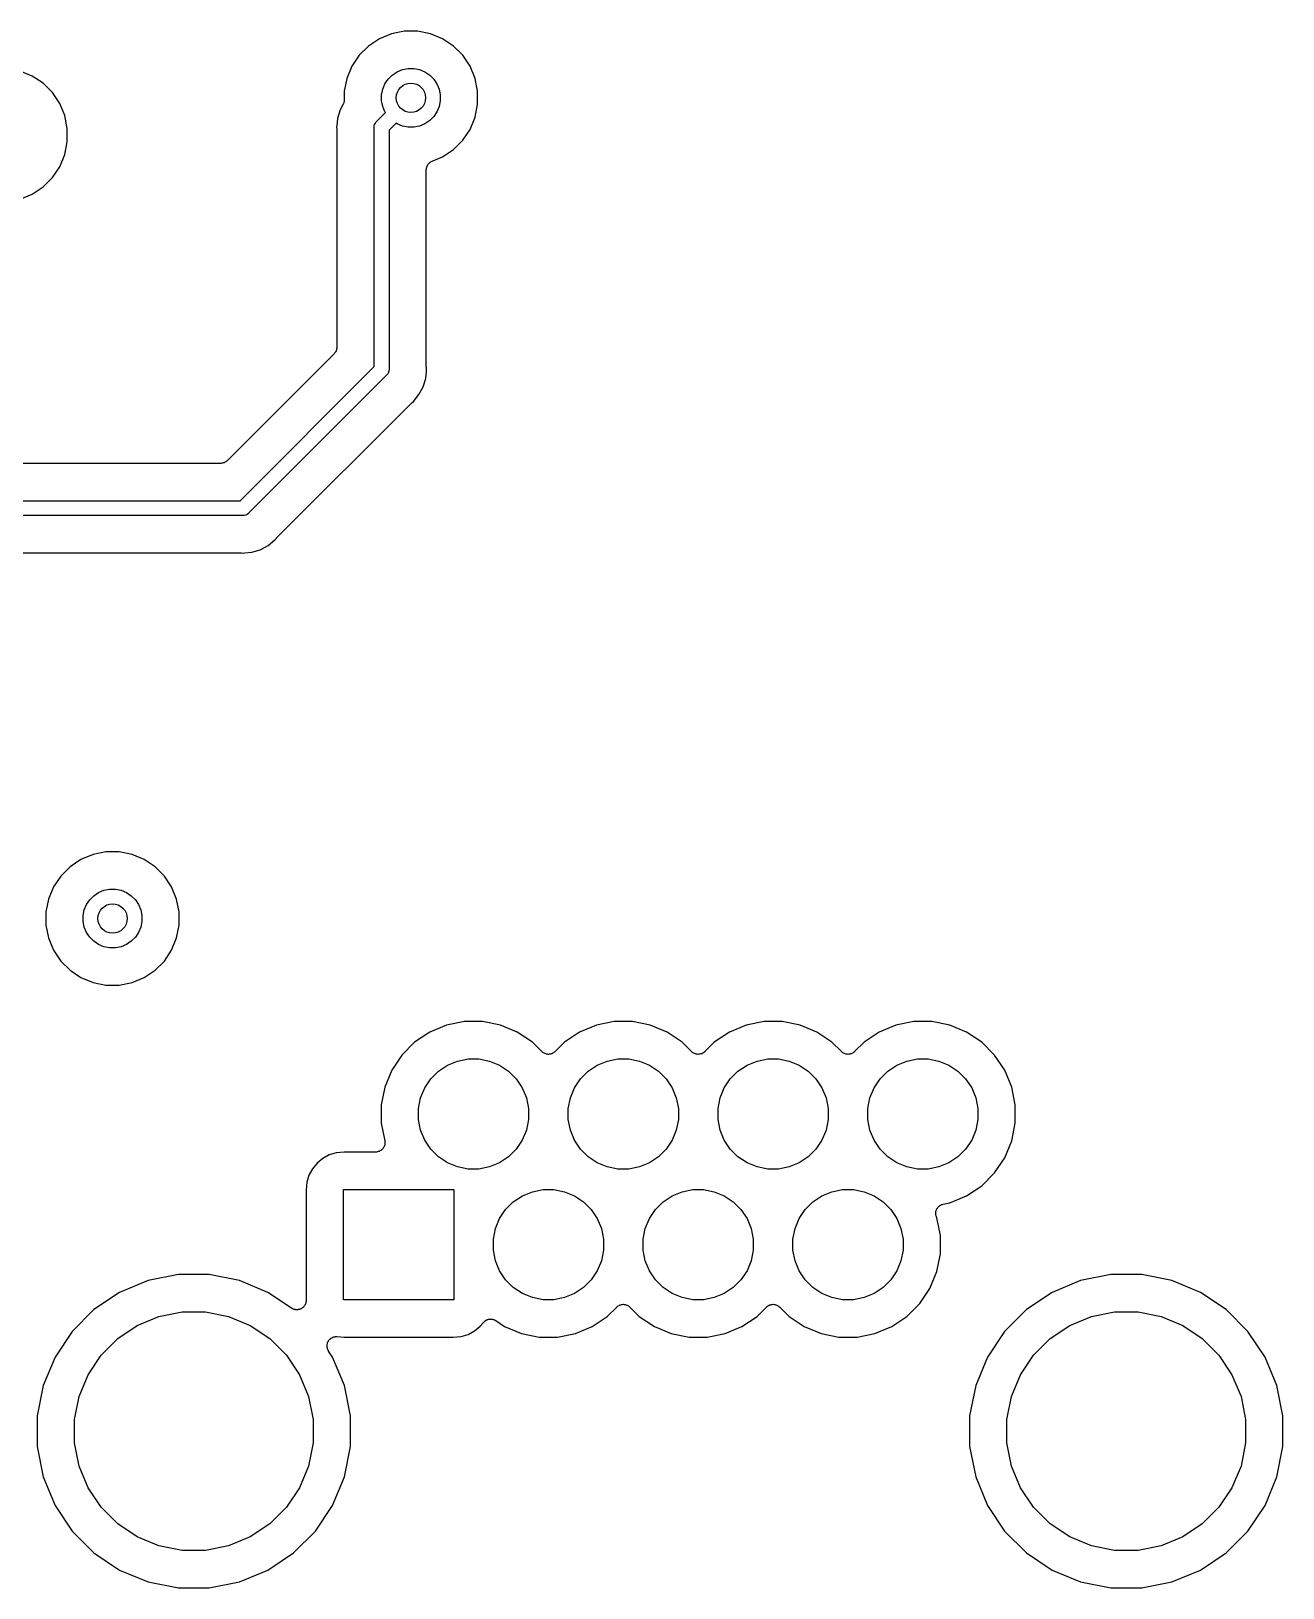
# Model space of a CAD drawing. Extents: x 1.71 to 9.75, y -6.32 to -1.22.
# Drawn here: x 7.536 to 8.208, y -5.519 to -4.684 of the extents above; entities that cross this region are included whole.
import ezdxf

# ---------------------------------------------------------------- set-up
doc = ezdxf.new("R2010")
doc.units = 0
doc.header["$MEASUREMENT"] = 0
doc.layers.add('BLACK', color=7, linetype='CONTINUOUS')

msp = doc.modelspace()

# ---------------------------------------------------------------- linework, layer by layer
at = {"layer": 'BLACK', "linetype": 'CONTINUOUS'}
for p, q in [((7.72307, -4.68832), (7.71721, -4.69223)), ((7.72957, -4.68563), (7.72307, -4.68832)), ((7.73648, -4.68425), (7.72957, -4.68563)), ((7.74352, -4.68425), (7.73648, -4.68425)), ((7.75043, -4.68563), (7.74352, -4.68425)), ((7.75693, -4.68832), (7.75043, -4.68563)), ((7.76279, -4.69223), (7.75693, -4.68832)), ((7.71223, -4.69721), (7.70832, -4.70307)), ((7.71721, -4.69223), (7.71223, -4.69721)), ((7.76777, -4.69721), (7.76279, -4.69223)), ((7.77168, -4.70307), (7.76777, -4.69721)), ((7.53693, -4.70832), (7.53043, -4.70563)), ((7.70832, -4.70307), (7.70563, -4.70957)), ((7.72996, -4.70777), (7.73254, -4.70604)), ((7.73254, -4.70604), (7.73541, -4.70486)), ((7.73541, -4.70486), (7.73845, -4.70425)), ((7.73845, -4.70425), (7.74155, -4.70425)), ((7.74155, -4.70425), (7.74459, -4.70486)), ((7.74459, -4.70486), (7.74746, -4.70604)), ((7.74746, -4.70604), (7.75004, -4.70777)), ((7.77437, -4.70957), (7.77168, -4.70307)), ((7.54279, -4.71223), (7.53693, -4.70832)), ((7.54777, -4.71721), (7.54279, -4.71223)), ((7.70563, -4.70957), (7.70425, -4.71648)), ((7.72425, -4.71845), (7.72486, -4.71541)), ((7.72486, -4.71541), (7.72604, -4.71254)), ((7.72604, -4.71254), (7.72777, -4.70996)), ((7.72777, -4.70996), (7.72996, -4.70777)), ((7.75004, -4.70777), (7.75223, -4.70996)), ((7.75223, -4.70996), (7.75396, -4.71254)), ((7.75396, -4.71254), (7.75514, -4.71541)), ((7.75514, -4.71541), (7.75575, -4.71845)), ((7.77575, -4.71648), (7.77437, -4.70957)), ((7.55168, -4.72307), (7.54777, -4.71721)), ((7.55437, -4.72957), (7.55168, -4.72307)), ((7.70366, -4.72336), (7.70197, -4.72652)), ((7.70374, -4.72316), (7.70366, -4.72336)), ((7.70385, -4.72297), (7.70374, -4.72316)), ((7.70393, -4.72271), (7.70385, -4.72297)), ((7.70404, -4.72246), (7.70393, -4.72271)), ((7.70408, -4.72225), (7.70404, -4.72246)), ((7.70414, -4.72204), (7.70408, -4.72225)), ((7.70417, -4.72177), (7.70414, -4.72204)), ((7.70423, -4.7215), (7.70417, -4.72177)), ((7.70425, -4.72107), (7.70423, -4.72128)), ((7.70423, -4.72128), (7.70423, -4.7215)), ((7.70425, -4.71648), (7.70425, -4.721)), ((7.70425, -4.721), (7.70425, -4.72107)), ((7.72425, -4.72155), (7.72425, -4.71845)), ((7.72486, -4.72459), (7.72425, -4.72155)), ((7.75575, -4.72155), (7.75514, -4.72459)), ((7.75575, -4.71845), (7.75575, -4.72155)), ((7.77437, -4.73043), (7.77575, -4.72352)), ((7.77575, -4.72352), (7.77575, -4.71648)), ((7.55575, -4.73648), (7.55437, -4.72957)), ((7.7006, -4.73104), (7.70023, -4.73481)), ((7.70197, -4.72652), (7.7006, -4.73104)), ((7.72156, -4.73278), (7.72638, -4.72796)), ((7.72604, -4.72746), (7.72486, -4.72459)), ((7.72638, -4.72796), (7.72604, -4.72746)), ((7.75004, -4.73223), (7.74746, -4.73396)), ((7.75223, -4.73004), (7.75004, -4.73223)), ((7.75396, -4.72746), (7.75223, -4.73004)), ((7.75514, -4.72459), (7.75396, -4.72746)), ((7.77168, -4.73693), (7.77437, -4.73043)), ((7.55575, -4.74352), (7.55575, -4.73648)), ((7.70023, -4.73481), (7.70014, -4.73575)), ((7.70014, -4.73575), (7.70023, -4.73668)), ((7.70023, -4.73481), (7.70023, -4.73481)), ((7.70023, -4.73668), (7.70023, -4.73675)), ((7.70023, -4.73675), (7.70023, -4.73696)), ((7.70023, -4.73696), (7.70025, -4.73717)), ((7.70025, -4.73717), (7.70025, -4.85374)), ((7.72023, -4.73575), (7.72025, -4.73555)), ((7.72025, -4.73594), (7.72023, -4.73575)), ((7.72025, -4.73555), (7.72031, -4.73496)), ((7.72025, -4.73555), (7.72025, -4.73555)), ((7.72025, -4.86409), (7.72025, -4.73594)), ((7.72031, -4.73495), (7.72054, -4.73421)), ((7.72031, -4.73496), (7.72031, -4.73495)), ((7.72054, -4.73421), (7.7206, -4.7341)), ((7.7206, -4.7341), (7.72091, -4.73351)), ((7.72091, -4.73351), (7.72141, -4.73291)), ((7.72141, -4.73291), (7.72156, -4.73278)), ((7.73204, -4.73362), (7.72825, -4.7374)), ((7.72825, -4.7374), (7.72825, -4.86555)), ((7.73254, -4.73396), (7.73204, -4.73362)), ((7.73541, -4.73514), (7.73254, -4.73396)), ((7.73845, -4.73575), (7.73541, -4.73514)), ((7.74155, -4.73575), (7.73845, -4.73575)), ((7.74459, -4.73514), (7.74155, -4.73575)), ((7.74746, -4.73396), (7.74459, -4.73514)), ((7.76777, -4.74279), (7.77168, -4.73693)), ((7.55437, -4.75043), (7.55575, -4.74352)), ((7.75693, -4.75168), (7.76279, -4.74777)), ((7.76279, -4.74777), (7.76777, -4.74279)), ((7.54777, -4.76279), (7.55168, -4.75693)), ((7.55168, -4.75693), (7.55437, -4.75043)), ((7.74836, -4.75758), (7.7485, -4.75713)), ((7.7485, -4.75713), (7.74864, -4.75669)), ((7.74864, -4.75669), (7.74865, -4.75667)), ((7.74865, -4.75667), (7.74866, -4.75665)), ((7.74866, -4.75665), (7.74888, -4.75624)), ((7.74888, -4.75624), (7.7491, -4.75583)), ((7.7491, -4.75583), (7.74912, -4.75581)), ((7.74912, -4.75581), (7.74913, -4.75579)), ((7.74913, -4.75579), (7.74942, -4.75544)), ((7.74942, -4.75544), (7.74972, -4.75507)), ((7.74972, -4.75507), (7.74974, -4.75506)), ((7.74974, -4.75506), (7.74975, -4.75504)), ((7.74975, -4.75504), (7.75012, -4.75475)), ((7.75012, -4.75475), (7.75048, -4.75446)), ((7.75048, -4.75446), (7.7505, -4.75445)), ((7.7505, -4.75445), (7.75051, -4.75443)), ((7.75051, -4.75443), (7.75093, -4.75422)), ((7.75093, -4.75422), (7.75134, -4.754)), ((7.75134, -4.754), (7.75693, -4.75168)), ((7.54279, -4.76777), (7.54777, -4.76279)), ((7.74825, -4.75855), (7.7483, -4.75808)), ((7.74825, -4.75859), (7.74825, -4.75855)), ((7.74825, -4.75862), (7.74825, -4.75859)), ((7.74825, -4.75859), (7.74825, -4.75859)), ((7.74825, -4.75859), (7.74825, -4.75859)), ((7.74825, -4.86432), (7.74825, -4.75862)), ((7.7483, -4.75808), (7.74835, -4.75762)), ((7.74835, -4.75762), (7.74836, -4.7576)), ((7.74836, -4.7576), (7.74836, -4.75758)), ((7.53043, -4.77437), (7.53693, -4.77168)), ((7.53693, -4.77168), (7.54279, -4.76777)), ((7.69879, -4.85727), (7.64152, -4.91454)), ((7.69908, -4.85691), (7.69879, -4.85727)), ((7.69938, -4.85656), (7.69908, -4.85691)), ((7.69939, -4.85654), (7.69938, -4.85656)), ((7.69941, -4.85652), (7.69939, -4.85654)), ((7.69963, -4.85611), (7.69941, -4.85652)), ((7.69985, -4.85571), (7.69963, -4.85611)), ((7.69986, -4.85568), (7.69985, -4.85571)), ((7.69987, -4.85566), (7.69986, -4.85568)), ((7.7, -4.85521), (7.69987, -4.85566)), ((7.70014, -4.85478), (7.7, -4.85521)), ((7.70015, -4.85475), (7.70014, -4.85478)), ((7.7002, -4.85427), (7.70015, -4.85472)), ((7.70015, -4.85472), (7.70015, -4.85475)), ((7.70025, -4.85381), (7.7002, -4.85427)), ((7.70025, -4.85374), (7.70025, -4.85375)), ((7.70025, -4.85375), (7.70025, -4.85375)), ((7.70025, -4.85375), (7.70025, -4.85375)), ((7.70025, -4.85375), (7.70025, -4.85381)), ((7.64834, -4.936), (7.72025, -4.86409)), ((7.72825, -4.86555), (7.72827, -4.86575)), ((7.72827, -4.86575), (7.72825, -4.86594)), ((7.74827, -4.86453), (7.74825, -4.86432)), ((7.74827, -4.86474), (7.74827, -4.86453)), ((7.74828, -4.86481), (7.74827, -4.86474)), ((7.74837, -4.86575), (7.74828, -4.86481)), ((7.74828, -4.86668), (7.74837, -4.86575)), ((7.72694, -4.86872), (7.65297, -4.94269)), ((7.72709, -4.86859), (7.72694, -4.86872)), ((7.72759, -4.86798), (7.72709, -4.86859)), ((7.72797, -4.86729), (7.72759, -4.86798)), ((7.728, -4.86716), (7.72797, -4.86729)), ((7.72819, -4.86653), (7.728, -4.86716)), ((7.72821, -4.86637), (7.72819, -4.86653)), ((7.72825, -4.86594), (7.72821, -4.86637)), ((7.72825, -4.86594), (7.72825, -4.86594)), ((7.74653, -4.87498), (7.7479, -4.87045)), ((7.7479, -4.87045), (7.74828, -4.86668)), ((7.74828, -4.86668), (7.74828, -4.86668)), ((7.7413, -4.8828), (7.7443, -4.87915)), ((7.7443, -4.87915), (7.74653, -4.87498)), ((7.66798, -4.95596), (7.74022, -4.88373)), ((7.74022, -4.88373), (7.74026, -4.88368)), ((7.74026, -4.88368), (7.74043, -4.88355)), ((7.74043, -4.88355), (7.74058, -4.8834)), ((7.74058, -4.8834), (7.7413, -4.8828)), ((7.6394, -4.91577), (7.63896, -4.9159)), ((7.63984, -4.91564), (7.6394, -4.91577)), ((7.63987, -4.91563), (7.63984, -4.91564)), ((7.63989, -4.91562), (7.63987, -4.91563)), ((7.6403, -4.91541), (7.63989, -4.91562)), ((7.64071, -4.91519), (7.6403, -4.91541)), ((7.64073, -4.91518), (7.64071, -4.91519)), ((7.64075, -4.91516), (7.64073, -4.91518)), ((7.64111, -4.91487), (7.64075, -4.91516)), ((7.64147, -4.91458), (7.64111, -4.91487)), ((7.64151, -4.91455), (7.64147, -4.91458)), ((7.64152, -4.91454), (7.64151, -4.91455)), ((7.64151, -4.91455), (7.64151, -4.91455)), ((7.64151, -4.91455), (7.64151, -4.91455)), ((7.63799, -4.916), (7.44663, -4.916)), ((7.63845, -4.91596), (7.63799, -4.916)), ((7.63891, -4.91591), (7.63845, -4.91596)), ((7.63893, -4.91591), (7.63891, -4.91591)), ((7.63896, -4.9159), (7.63893, -4.91591)), ((7.36323, -4.936), (7.64834, -4.936)), ((7.6498, -4.944), (7.36323, -4.944)), ((7.65, -4.94402), (7.6498, -4.944)), ((7.6502, -4.944), (7.65, -4.94402)), ((7.65078, -4.94394), (7.6502, -4.944)), ((7.6502, -4.944), (7.6502, -4.944)), ((7.65154, -4.94371), (7.65078, -4.94394)), ((7.65223, -4.94334), (7.65154, -4.94371)), ((7.65284, -4.94284), (7.65223, -4.94334)), ((7.65297, -4.94269), (7.65284, -4.94284)), ((7.6634, -4.96005), (7.66705, -4.95705)), ((7.66705, -4.95705), (7.66765, -4.95633)), ((7.66765, -4.95633), (7.66769, -4.95627)), ((7.66769, -4.95627), (7.66784, -4.95613)), ((7.66784, -4.95613), (7.66798, -4.95596)), ((7.38079, -4.964), (7.64858, -4.964)), ((7.64858, -4.964), (7.64865, -4.964)), ((7.64865, -4.964), (7.64886, -4.96402)), ((7.64886, -4.96402), (7.64907, -4.96402)), ((7.64907, -4.96402), (7.65, -4.96412)), ((7.65, -4.96412), (7.65093, -4.96402)), ((7.65093, -4.96402), (7.65094, -4.96402)), ((7.65094, -4.96402), (7.6547, -4.96365)), ((7.6547, -4.96365), (7.65923, -4.96228)), ((7.65923, -4.96228), (7.6634, -4.96005)), ((7.57648, -5.12425), (7.56957, -5.12563)), ((7.58352, -5.12425), (7.57648, -5.12425)), ((7.59043, -5.12563), (7.58352, -5.12425)), ((7.55721, -5.13223), (7.55223, -5.13721)), ((7.56307, -5.12832), (7.55721, -5.13223)), ((7.56957, -5.12563), (7.56307, -5.12832)), ((7.59693, -5.12832), (7.59043, -5.12563)), ((7.60279, -5.13223), (7.59693, -5.12832)), ((7.60777, -5.13721), (7.60279, -5.13223)), ((7.55223, -5.13721), (7.54832, -5.14307)), ((7.61168, -5.14307), (7.60777, -5.13721)), ((7.54832, -5.14307), (7.54563, -5.14957)), ((7.56777, -5.14996), (7.56996, -5.14777)), ((7.56996, -5.14777), (7.57254, -5.14604)), ((7.57254, -5.14604), (7.57541, -5.14486)), ((7.57541, -5.14486), (7.57845, -5.14425)), ((7.57845, -5.14425), (7.58155, -5.14425)), ((7.58155, -5.14425), (7.58459, -5.14486)), ((7.58459, -5.14486), (7.58746, -5.14604)), ((7.58746, -5.14604), (7.59004, -5.14777)), ((7.59004, -5.14777), (7.59223, -5.14996)), ((7.61437, -5.14957), (7.61168, -5.14307)), ((7.54563, -5.14957), (7.54425, -5.15648)), ((7.54425, -5.15648), (7.54425, -5.16352)), ((7.56425, -5.15845), (7.56486, -5.15541)), ((7.56486, -5.15541), (7.56604, -5.15254)), ((7.56604, -5.15254), (7.56777, -5.14996)), ((7.59223, -5.14996), (7.59396, -5.15254)), ((7.59396, -5.15254), (7.59514, -5.15541)), ((7.59514, -5.15541), (7.59575, -5.15845)), ((7.61575, -5.15648), (7.61437, -5.14957)), ((7.61575, -5.16352), (7.61575, -5.15648)), ((7.54425, -5.16352), (7.54563, -5.17043)), ((7.56425, -5.16155), (7.56425, -5.15845)), ((7.56486, -5.16459), (7.56425, -5.16155)), ((7.56604, -5.16746), (7.56486, -5.16459)), ((7.59514, -5.16459), (7.59396, -5.16746)), ((7.59575, -5.16155), (7.59514, -5.16459)), ((7.59575, -5.15845), (7.59575, -5.16155)), ((7.61437, -5.17043), (7.61575, -5.16352)), ((7.54563, -5.17043), (7.54832, -5.17693)), ((7.56777, -5.17004), (7.56604, -5.16746)), ((7.56996, -5.17223), (7.56777, -5.17004)), ((7.57254, -5.17396), (7.56996, -5.17223)), ((7.57541, -5.17514), (7.57254, -5.17396)), ((7.58746, -5.17396), (7.58459, -5.17514)), ((7.59004, -5.17223), (7.58746, -5.17396)), ((7.59223, -5.17004), (7.59004, -5.17223)), ((7.59396, -5.16746), (7.59223, -5.17004)), ((7.61168, -5.17693), (7.61437, -5.17043)), ((7.54832, -5.17693), (7.55223, -5.18279)), ((7.55223, -5.18279), (7.55721, -5.18777)), ((7.57845, -5.17575), (7.57541, -5.17514)), ((7.58155, -5.17575), (7.57845, -5.17575)), ((7.58459, -5.17514), (7.58155, -5.17575)), ((7.60279, -5.18777), (7.60777, -5.18279)), ((7.60777, -5.18279), (7.61168, -5.17693)), ((7.55721, -5.18777), (7.56307, -5.19168)), ((7.59693, -5.19168), (7.60279, -5.18777)), ((7.56307, -5.19168), (7.56957, -5.19437)), ((7.56957, -5.19437), (7.57648, -5.19575)), ((7.57648, -5.19575), (7.58352, -5.19575)), ((7.58352, -5.19575), (7.59043, -5.19437)), ((7.59043, -5.19437), (7.59693, -5.19168)), ((7.76868, -5.21527), (7.75911, -5.21718)), ((7.77844, -5.21527), (7.76868, -5.21527)), ((7.788, -5.21718), (7.77844, -5.21527)), ((7.84899, -5.21527), (7.83943, -5.21718)), ((7.85875, -5.21527), (7.84899, -5.21527)), ((7.86832, -5.21718), (7.85875, -5.21527)), ((7.92931, -5.21527), (7.91974, -5.21718)), ((7.93907, -5.21527), (7.92931, -5.21527)), ((7.94863, -5.21718), (7.93907, -5.21527)), ((8.00962, -5.21527), (8.00006, -5.21718)), ((8.01938, -5.21527), (8.00962, -5.21527)), ((8.02895, -5.21718), (8.01938, -5.21527)), ((7.7501, -5.22091), (7.74199, -5.22633)), ((7.75911, -5.21718), (7.7501, -5.22091)), ((7.79702, -5.22091), (7.788, -5.21718)), ((7.80513, -5.22633), (7.79702, -5.22091)), ((7.83041, -5.22091), (7.8223, -5.22633)), ((7.83943, -5.21718), (7.83041, -5.22091)), ((7.87733, -5.22091), (7.86832, -5.21718)), ((7.88544, -5.22633), (7.87733, -5.22091)), ((7.91073, -5.22091), (7.90262, -5.22633)), ((7.91974, -5.21718), (7.91073, -5.22091)), ((7.95765, -5.22091), (7.94863, -5.21718)), ((7.96576, -5.22633), (7.95765, -5.22091)), ((7.99104, -5.22091), (7.98293, -5.22633)), ((8.00006, -5.21718), (7.99104, -5.22091)), ((8.03796, -5.22091), (8.02895, -5.21718)), ((8.04607, -5.22633), (8.03796, -5.22091)), ((7.74199, -5.22633), (7.73509, -5.23323)), ((7.81018, -5.23138), (7.80513, -5.22633)), ((7.81054, -5.23168), (7.81018, -5.23138)), ((7.8109, -5.23198), (7.81054, -5.23168)), ((7.81092, -5.23199), (7.8109, -5.23198)), ((7.81093, -5.232), (7.81092, -5.23199)), ((7.81135, -5.23222), (7.81093, -5.232)), ((7.81176, -5.23245), (7.81135, -5.23222)), ((7.81178, -5.23245), (7.81176, -5.23245)), ((7.81179, -5.23246), (7.81178, -5.23245)), ((7.81224, -5.2326), (7.81179, -5.23246)), ((7.81269, -5.23274), (7.81224, -5.2326)), ((7.81271, -5.23274), (7.81269, -5.23274)), ((7.81273, -5.23275), (7.81271, -5.23274)), ((7.81319, -5.23279), (7.81273, -5.23275)), ((7.81366, -5.23284), (7.81319, -5.23279)), ((7.81368, -5.23284), (7.81366, -5.23284)), ((7.8137, -5.23284), (7.81368, -5.23284)), ((7.81416, -5.2328), (7.8137, -5.23284)), ((7.81463, -5.23276), (7.81416, -5.2328)), ((7.81465, -5.23275), (7.81463, -5.23276)), ((7.81467, -5.23275), (7.81465, -5.23275)), ((7.81512, -5.23262), (7.81467, -5.23275)), ((7.81557, -5.23249), (7.81512, -5.23262)), ((7.81559, -5.23248), (7.81557, -5.23249)), ((7.8156, -5.23247), (7.81559, -5.23248)), ((7.81602, -5.23225), (7.8156, -5.23247)), ((7.81644, -5.23204), (7.81602, -5.23225)), ((7.81645, -5.23203), (7.81644, -5.23204)), ((7.81647, -5.23202), (7.81645, -5.23203)), ((7.81683, -5.23172), (7.81647, -5.23202)), ((7.8172, -5.23143), (7.81683, -5.23172)), ((7.81723, -5.2314), (7.8172, -5.23143)), ((7.81725, -5.23138), (7.81723, -5.2314)), ((7.81723, -5.2314), (7.81723, -5.2314)), ((7.81723, -5.2314), (7.81723, -5.2314)), ((7.8223, -5.22633), (7.81725, -5.23138)), ((7.89049, -5.23138), (7.88544, -5.22633)), ((7.89086, -5.23168), (7.89049, -5.23138)), ((7.89122, -5.23198), (7.89086, -5.23168)), ((7.89123, -5.23199), (7.89122, -5.23198)), ((7.89125, -5.232), (7.89123, -5.23199)), ((7.89166, -5.23222), (7.89125, -5.232)), ((7.89208, -5.23245), (7.89166, -5.23222)), ((7.89209, -5.23245), (7.89208, -5.23245)), ((7.89211, -5.23246), (7.89209, -5.23245)), ((7.89256, -5.2326), (7.89211, -5.23246)), ((7.89301, -5.23274), (7.89256, -5.2326)), ((7.89302, -5.23274), (7.89301, -5.23274)), ((7.89304, -5.23275), (7.89302, -5.23274)), ((7.89351, -5.23279), (7.89304, -5.23275)), ((7.89398, -5.23284), (7.89351, -5.23279)), ((7.894, -5.23284), (7.89398, -5.23284)), ((7.89401, -5.23284), (7.894, -5.23284)), ((7.89448, -5.2328), (7.89401, -5.23284)), ((7.89495, -5.23276), (7.89448, -5.2328)), ((7.89497, -5.23275), (7.89495, -5.23276)), ((7.89498, -5.23275), (7.89497, -5.23275)), ((7.89543, -5.23262), (7.89498, -5.23275)), ((7.89589, -5.23249), (7.89543, -5.23262)), ((7.8959, -5.23248), (7.89589, -5.23249)), ((7.89592, -5.23247), (7.8959, -5.23248)), ((7.89633, -5.23225), (7.89592, -5.23247)), ((7.89675, -5.23204), (7.89633, -5.23225)), ((7.89677, -5.23203), (7.89675, -5.23204)), ((7.89678, -5.23202), (7.89677, -5.23203)), ((7.89715, -5.23172), (7.89678, -5.23202)), ((7.89752, -5.23143), (7.89715, -5.23172)), ((7.89754, -5.2314), (7.89752, -5.23143)), ((7.89757, -5.23138), (7.89754, -5.2314)), ((7.89754, -5.2314), (7.89754, -5.2314)), ((7.89754, -5.2314), (7.89754, -5.2314)), ((7.90262, -5.22633), (7.89757, -5.23138)), ((7.97081, -5.23138), (7.96576, -5.22633)), ((7.97117, -5.23168), (7.97081, -5.23138)), ((7.97153, -5.23198), (7.97117, -5.23168)), ((7.97155, -5.23199), (7.97153, -5.23198)), ((7.97156, -5.232), (7.97155, -5.23199)), ((7.97198, -5.23222), (7.97156, -5.232)), ((7.97239, -5.23245), (7.97198, -5.23222)), ((7.97241, -5.23245), (7.97239, -5.23245)), ((7.97242, -5.23246), (7.97241, -5.23245)), ((7.97287, -5.2326), (7.97242, -5.23246)), ((7.97332, -5.23274), (7.97287, -5.2326)), ((7.97334, -5.23274), (7.97332, -5.23274)), ((7.97336, -5.23275), (7.97334, -5.23274)), ((7.97382, -5.23279), (7.97336, -5.23275)), ((7.97429, -5.23284), (7.97382, -5.23279)), ((7.97431, -5.23284), (7.97429, -5.23284)), ((7.97433, -5.23284), (7.97431, -5.23284)), ((7.97479, -5.2328), (7.97433, -5.23284)), ((7.97526, -5.23276), (7.97479, -5.2328)), ((7.97528, -5.23275), (7.97526, -5.23276)), ((7.9753, -5.23275), (7.97528, -5.23275)), ((7.97575, -5.23262), (7.9753, -5.23275)), ((7.9762, -5.23249), (7.97575, -5.23262)), ((7.97622, -5.23248), (7.9762, -5.23249)), ((7.97623, -5.23247), (7.97622, -5.23248)), ((7.97665, -5.23225), (7.97623, -5.23247)), ((7.97707, -5.23204), (7.97665, -5.23225)), ((7.97708, -5.23203), (7.97707, -5.23204)), ((7.9771, -5.23202), (7.97708, -5.23203)), ((7.97746, -5.23172), (7.9771, -5.23202)), ((7.97783, -5.23143), (7.97746, -5.23172)), ((7.97785, -5.2314), (7.97783, -5.23143)), ((7.97786, -5.2314), (7.97785, -5.2314)), ((7.97788, -5.23138), (7.97786, -5.2314)), ((7.97786, -5.2314), (7.97786, -5.2314)), ((7.98293, -5.22633), (7.97788, -5.23138)), ((8.05297, -5.23323), (8.04607, -5.22633)), ((7.72967, -5.24134), (7.72593, -5.25035)), ((7.73509, -5.23323), (7.72967, -5.24134)), ((7.75473, -5.24186), (7.75957, -5.23863)), ((7.75957, -5.23863), (7.76494, -5.23641)), ((7.76494, -5.23641), (7.77065, -5.23527)), ((7.77065, -5.23527), (7.77647, -5.23527)), ((7.77647, -5.23527), (7.78217, -5.23641)), ((7.78217, -5.23641), (7.78754, -5.23863)), ((7.78754, -5.23863), (7.79238, -5.24186)), ((7.83505, -5.24186), (7.83989, -5.23863)), ((7.83989, -5.23863), (7.84526, -5.23641)), ((7.84526, -5.23641), (7.85096, -5.23527)), ((7.85096, -5.23527), (7.85678, -5.23527)), ((7.85678, -5.23527), (7.86249, -5.23641)), ((7.86249, -5.23641), (7.86786, -5.23863)), ((7.86786, -5.23863), (7.8727, -5.24186)), ((7.91536, -5.24186), (7.9202, -5.23863)), ((7.9202, -5.23863), (7.92557, -5.23641)), ((7.92557, -5.23641), (7.93128, -5.23527)), ((7.93128, -5.23527), (7.9371, -5.23527)), ((7.9371, -5.23527), (7.9428, -5.23641)), ((7.9428, -5.23641), (7.94817, -5.23863)), ((7.94817, -5.23863), (7.95301, -5.24186)), ((7.99568, -5.24186), (8.00052, -5.23863)), ((8.00052, -5.23863), (8.00589, -5.23641)), ((8.00589, -5.23641), (8.01159, -5.23527)), ((8.01159, -5.23527), (8.01741, -5.23527)), ((8.01741, -5.23527), (8.02312, -5.23641)), ((8.02312, -5.23641), (8.02849, -5.23863)), ((8.02849, -5.23863), (8.03333, -5.24186)), ((8.05839, -5.24134), (8.05297, -5.23323)), ((8.06213, -5.25035), (8.05839, -5.24134)), ((7.74739, -5.25081), (7.75062, -5.24598)), ((7.75062, -5.24598), (7.75473, -5.24186)), ((7.79238, -5.24186), (7.79649, -5.24598)), ((7.79649, -5.24598), (7.79972, -5.25081)), ((7.82771, -5.25081), (7.83094, -5.24598)), ((7.83094, -5.24598), (7.83505, -5.24186)), ((7.8727, -5.24186), (7.87681, -5.24598)), ((7.87681, -5.24598), (7.88004, -5.25081)), ((7.90802, -5.25081), (7.91125, -5.24598)), ((7.91125, -5.24598), (7.91536, -5.24186)), ((7.95301, -5.24186), (7.95712, -5.24598)), ((7.95712, -5.24598), (7.96035, -5.25081)), ((7.98834, -5.25081), (7.99157, -5.24598)), ((7.99157, -5.24598), (7.99568, -5.24186)), ((8.03333, -5.24186), (8.03744, -5.24598)), ((8.03744, -5.24598), (8.04067, -5.25081)), ((7.72593, -5.25035), (7.72403, -5.25992)), ((7.74403, -5.26189), (7.74516, -5.25619)), ((7.74516, -5.25619), (7.74739, -5.25081)), ((7.79972, -5.25081), (7.80195, -5.25619)), ((7.80195, -5.25619), (7.80309, -5.26189)), ((7.82434, -5.26189), (7.82548, -5.25619)), ((7.82548, -5.25619), (7.82771, -5.25081)), ((7.88004, -5.25081), (7.88227, -5.25619)), ((7.88227, -5.25619), (7.8834, -5.26189)), ((7.90466, -5.26189), (7.90579, -5.25619)), ((7.90579, -5.25619), (7.90802, -5.25081)), ((7.96035, -5.25081), (7.96258, -5.25619)), ((7.96258, -5.25619), (7.96371, -5.26189)), ((7.98497, -5.26189), (7.98611, -5.25619)), ((7.98611, -5.25619), (7.98834, -5.25081)), ((8.04067, -5.25081), (8.0429, -5.25619)), ((8.0429, -5.25619), (8.04403, -5.26189)), ((8.06403, -5.25992), (8.06213, -5.25035)), ((7.72403, -5.25992), (7.72403, -5.26968)), ((7.74403, -5.26771), (7.74403, -5.26189)), ((7.80309, -5.26189), (7.80309, -5.26771)), ((7.82434, -5.26771), (7.82434, -5.26189)), ((7.8834, -5.26189), (7.8834, -5.26771)), ((7.90466, -5.26771), (7.90466, -5.26189)), ((7.96371, -5.26189), (7.96371, -5.26771)), ((7.98497, -5.26771), (7.98497, -5.26189)), ((8.04403, -5.26189), (8.04403, -5.26771)), ((8.06403, -5.26968), (8.06403, -5.25992)), ((7.72403, -5.26968), (7.72593, -5.27925)), ((7.74516, -5.27341), (7.74403, -5.26771)), ((7.74739, -5.27879), (7.74516, -5.27341)), ((7.80195, -5.27341), (7.79972, -5.27879)), ((7.80309, -5.26771), (7.80195, -5.27341)), ((7.82548, -5.27341), (7.82434, -5.26771)), ((7.82771, -5.27879), (7.82548, -5.27341)), ((7.88227, -5.27341), (7.88004, -5.27879)), ((7.8834, -5.26771), (7.88227, -5.27341)), ((7.90579, -5.27341), (7.90466, -5.26771)), ((7.90802, -5.27879), (7.90579, -5.27341)), ((7.96258, -5.27341), (7.96035, -5.27879)), ((7.96371, -5.26771), (7.96258, -5.27341)), ((7.98611, -5.27341), (7.98497, -5.26771)), ((7.98834, -5.27879), (7.98611, -5.27341)), ((8.0429, -5.27341), (8.04067, -5.27879)), ((8.04403, -5.26771), (8.0429, -5.27341)), ((8.06213, -5.27925), (8.06403, -5.26968)), ((7.72516, -5.28305), (7.72486, -5.28341)), ((7.72517, -5.28304), (7.72516, -5.28305)), ((7.72518, -5.28303), (7.72517, -5.28304)), ((7.7254, -5.28261), (7.72518, -5.28303)), ((7.72563, -5.2822), (7.7254, -5.28261)), ((7.72564, -5.28217), (7.72563, -5.28218)), ((7.72563, -5.28218), (7.72563, -5.2822)), ((7.72578, -5.28172), (7.72564, -5.28217)), ((7.72592, -5.28127), (7.72578, -5.28172)), ((7.72593, -5.28124), (7.72592, -5.28125)), ((7.72592, -5.28125), (7.72592, -5.28127)), ((7.72593, -5.27925), (7.72594, -5.27929)), ((7.72598, -5.28077), (7.72593, -5.28124)), ((7.72594, -5.27929), (7.72594, -5.27929)), ((7.72594, -5.27929), (7.72594, -5.27929)), ((7.72594, -5.27929), (7.72595, -5.27932)), ((7.72595, -5.27932), (7.72599, -5.2798)), ((7.72603, -5.2803), (7.72598, -5.28077)), ((7.72599, -5.2798), (7.72603, -5.28027)), ((7.72603, -5.28027), (7.72603, -5.28028)), ((7.72603, -5.28028), (7.72603, -5.2803)), ((7.75062, -5.28362), (7.74739, -5.27879)), ((7.79972, -5.27879), (7.79649, -5.28362)), ((7.83094, -5.28362), (7.82771, -5.27879)), ((7.88004, -5.27879), (7.87681, -5.28362)), ((7.91125, -5.28362), (7.90802, -5.27879)), ((7.96035, -5.27879), (7.95712, -5.28362)), ((7.99157, -5.28362), (7.98834, -5.27879)), ((8.04067, -5.27879), (8.03744, -5.28362)), ((8.05839, -5.28826), (8.06213, -5.27925)), ((7.68966, -5.29114), (7.68716, -5.29419)), ((7.69271, -5.28864), (7.68966, -5.29114)), ((7.69618, -5.28678), (7.69271, -5.28864)), ((7.69995, -5.28564), (7.69618, -5.28678)), ((7.70412, -5.28523), (7.69995, -5.28564)), ((7.72103, -5.28523), (7.70412, -5.28523)), ((7.7215, -5.28518), (7.72103, -5.28523)), ((7.72197, -5.28514), (7.7215, -5.28518)), ((7.72199, -5.28514), (7.72197, -5.28514)), ((7.722, -5.28513), (7.72199, -5.28514)), ((7.72246, -5.285), (7.722, -5.28513)), ((7.72291, -5.28486), (7.72246, -5.285)), ((7.72292, -5.28486), (7.72291, -5.28486)), ((7.72294, -5.28485), (7.72292, -5.28486)), ((7.72336, -5.28463), (7.72294, -5.28485)), ((7.72377, -5.28441), (7.72336, -5.28463)), ((7.72378, -5.2844), (7.72377, -5.28441)), ((7.7238, -5.28439), (7.72378, -5.2844)), ((7.72417, -5.2841), (7.7238, -5.28439)), ((7.72453, -5.2838), (7.72417, -5.2841)), ((7.72454, -5.28379), (7.72453, -5.2838)), ((7.72455, -5.28378), (7.72454, -5.28379)), ((7.72486, -5.28341), (7.72455, -5.28378)), ((7.75473, -5.28774), (7.75062, -5.28362)), ((7.75957, -5.29097), (7.75473, -5.28774)), ((7.76494, -5.29319), (7.75957, -5.29097)), ((7.78754, -5.29097), (7.78217, -5.29319)), ((7.79238, -5.28774), (7.78754, -5.29097)), ((7.79649, -5.28362), (7.79238, -5.28774)), ((7.83505, -5.28774), (7.83094, -5.28362)), ((7.83989, -5.29097), (7.83505, -5.28774)), ((7.84526, -5.29319), (7.83989, -5.29097)), ((7.86786, -5.29097), (7.86249, -5.29319)), ((7.8727, -5.28774), (7.86786, -5.29097)), ((7.87681, -5.28362), (7.8727, -5.28774)), ((7.91536, -5.28774), (7.91125, -5.28362)), ((7.9202, -5.29097), (7.91536, -5.28774)), ((7.92557, -5.29319), (7.9202, -5.29097)), ((7.94817, -5.29097), (7.9428, -5.29319)), ((7.95301, -5.28774), (7.94817, -5.29097)), ((7.95712, -5.28362), (7.95301, -5.28774)), ((7.99568, -5.28774), (7.99157, -5.28362)), ((8.00052, -5.29097), (7.99568, -5.28774)), ((8.00589, -5.29319), (8.00052, -5.29097)), ((8.02849, -5.29097), (8.02312, -5.29319)), ((8.03333, -5.28774), (8.02849, -5.29097)), ((8.03744, -5.28362), (8.03333, -5.28774)), ((8.05297, -5.29637), (8.05839, -5.28826)), ((7.68531, -5.29766), (7.68416, -5.30143)), ((7.68716, -5.29419), (7.68531, -5.29766)), ((7.77065, -5.29433), (7.76494, -5.29319)), ((7.77647, -5.29433), (7.77065, -5.29433)), ((7.78217, -5.29319), (7.77647, -5.29433)), ((7.85096, -5.29433), (7.84526, -5.29319)), ((7.85678, -5.29433), (7.85096, -5.29433)), ((7.86249, -5.29319), (7.85678, -5.29433)), ((7.93128, -5.29433), (7.92557, -5.29319)), ((7.9371, -5.29433), (7.93128, -5.29433)), ((7.9428, -5.29319), (7.9371, -5.29433)), ((8.01159, -5.29433), (8.00589, -5.29319)), ((8.01741, -5.29433), (8.01159, -5.29433)), ((8.02312, -5.29319), (8.01741, -5.29433)), ((8.04607, -5.30327), (8.05297, -5.29637)), ((7.68416, -5.30143), (7.68375, -5.3056)), ((7.68375, -5.3056), (7.68375, -5.36416)), ((7.70387, -5.36441), (7.70387, -5.30535)), ((7.70387, -5.30535), (7.76293, -5.30535)), ((7.76293, -5.30535), (7.76293, -5.36441)), ((7.79973, -5.30871), (7.8051, -5.30649)), ((7.8051, -5.30649), (7.81081, -5.30535)), ((7.81081, -5.30535), (7.81662, -5.30535)), ((7.81662, -5.30535), (7.82233, -5.30649)), ((7.82233, -5.30649), (7.8277, -5.30871)), ((7.88004, -5.30871), (7.88542, -5.30649)), ((7.88542, -5.30649), (7.89112, -5.30535)), ((7.89112, -5.30535), (7.89694, -5.30535)), ((7.89694, -5.30535), (7.90264, -5.30649)), ((7.90264, -5.30649), (7.90802, -5.30871)), ((7.96036, -5.30871), (7.96573, -5.30649)), ((7.96573, -5.30649), (7.97144, -5.30535)), ((7.97144, -5.30535), (7.97725, -5.30535)), ((7.97725, -5.30535), (7.98296, -5.30649)), ((7.98296, -5.30649), (7.98833, -5.30871)), ((8.03796, -5.30869), (8.04607, -5.30327)), ((7.78755, -5.32089), (7.79078, -5.31606)), ((7.79078, -5.31606), (7.79489, -5.31194)), ((7.79489, -5.31194), (7.79973, -5.30871)), ((7.8277, -5.30871), (7.83254, -5.31194)), ((7.83254, -5.31194), (7.83665, -5.31606)), ((7.83665, -5.31606), (7.83988, -5.32089)), ((7.86786, -5.32089), (7.87109, -5.31606)), ((7.87109, -5.31606), (7.87521, -5.31194)), ((7.87521, -5.31194), (7.88004, -5.30871)), ((7.90802, -5.30871), (7.91285, -5.31194)), ((7.91285, -5.31194), (7.91697, -5.31606)), ((7.91697, -5.31606), (7.9202, -5.32089)), ((7.94818, -5.32089), (7.95141, -5.31606)), ((7.95141, -5.31606), (7.95552, -5.31194)), ((7.95552, -5.31194), (7.96036, -5.30871)), ((7.98833, -5.30871), (7.99317, -5.31194)), ((7.99317, -5.31194), (7.99728, -5.31606)), ((7.99728, -5.31606), (8.00051, -5.32089)), ((8.02164, -5.31655), (8.02178, -5.3161)), ((8.02178, -5.31608), (8.02179, -5.31607)), ((8.02178, -5.3161), (8.02178, -5.31608)), ((8.02179, -5.31607), (8.02201, -5.31566)), ((8.02201, -5.31566), (8.02224, -5.31524)), ((8.02224, -5.31524), (8.02225, -5.31523)), ((8.02225, -5.31523), (8.02226, -5.31521)), ((8.02226, -5.31521), (8.02256, -5.31485)), ((8.02256, -5.31485), (8.02286, -5.31449)), ((8.02286, -5.31449), (8.02287, -5.31448)), ((8.02287, -5.31448), (8.02288, -5.31447)), ((8.02288, -5.31447), (8.02325, -5.31417)), ((8.02325, -5.31417), (8.02362, -5.31387)), ((8.02362, -5.31387), (8.02363, -5.31386)), ((8.02363, -5.31386), (8.02364, -5.31385)), ((8.02364, -5.31385), (8.02406, -5.31363)), ((8.02406, -5.31363), (8.02448, -5.31341)), ((8.02448, -5.31341), (8.02449, -5.31341)), ((8.02449, -5.31341), (8.02451, -5.3134)), ((8.02451, -5.3134), (8.02496, -5.31326)), ((8.02496, -5.31326), (8.02541, -5.31313)), ((8.02541, -5.31313), (8.02895, -5.31242)), ((8.02895, -5.31242), (8.03796, -5.30869)), ((7.78532, -5.32627), (7.78755, -5.32089)), ((7.83988, -5.32089), (7.84211, -5.32627)), ((7.86564, -5.32627), (7.86786, -5.32089)), ((7.9202, -5.32089), (7.92242, -5.32627)), ((7.94595, -5.32627), (7.94818, -5.32089)), ((8.00051, -5.32089), (8.00274, -5.32627)), ((8.02139, -5.31797), (8.02144, -5.3175)), ((8.02139, -5.31799), (8.02139, -5.31797)), ((8.02139, -5.318), (8.02139, -5.31799)), ((8.02143, -5.31847), (8.02139, -5.318)), ((8.02147, -5.31894), (8.02143, -5.31847)), ((8.02144, -5.3175), (8.02149, -5.31703)), ((8.02147, -5.31896), (8.02147, -5.31894)), ((8.02148, -5.31897), (8.02147, -5.31896)), ((8.02161, -5.31942), (8.02148, -5.31897)), ((8.02149, -5.317), (8.02164, -5.31655)), ((8.02149, -5.31702), (8.02149, -5.317)), ((8.02149, -5.31703), (8.02149, -5.31702)), ((8.02174, -5.31988), (8.02161, -5.31942)), ((8.02175, -5.31991), (8.02174, -5.31988)), ((8.02177, -5.31995), (8.02175, -5.31991)), ((8.02175, -5.31991), (8.02175, -5.31991)), ((8.02175, -5.31991), (8.02175, -5.31991)), ((8.02197, -5.32043), (8.02177, -5.31995)), ((8.02387, -5.33), (8.02197, -5.32043)), ((7.78419, -5.33197), (7.78532, -5.32627)), ((7.78419, -5.33779), (7.78419, -5.33197)), ((7.84211, -5.32627), (7.84324, -5.33197)), ((7.84324, -5.33197), (7.84324, -5.33779)), ((7.8645, -5.33197), (7.86564, -5.32627)), ((7.8645, -5.33779), (7.8645, -5.33197)), ((7.92242, -5.32627), (7.92356, -5.33197)), ((7.92356, -5.33197), (7.92356, -5.33779)), ((7.94482, -5.33197), (7.94595, -5.32627)), ((7.94482, -5.33779), (7.94482, -5.33197)), ((8.00274, -5.32627), (8.00387, -5.33197)), ((8.00387, -5.33197), (8.00387, -5.33779)), ((8.02387, -5.33976), (8.02387, -5.33)), ((7.78532, -5.34349), (7.78419, -5.33779)), ((7.84324, -5.33779), (7.84211, -5.34349)), ((7.86564, -5.34349), (7.8645, -5.33779)), ((7.92356, -5.33779), (7.92242, -5.34349)), ((7.94595, -5.34349), (7.94482, -5.33779)), ((8.00387, -5.33779), (8.00274, -5.34349)), ((8.02197, -5.34933), (8.02387, -5.33976)), ((7.78755, -5.34887), (7.78532, -5.34349)), ((7.79078, -5.3537), (7.78755, -5.34887)), ((7.83988, -5.34887), (7.83665, -5.3537)), ((7.84211, -5.34349), (7.83988, -5.34887)), ((7.86786, -5.34887), (7.86564, -5.34349)), ((7.87109, -5.3537), (7.86786, -5.34887)), ((7.9202, -5.34887), (7.91697, -5.3537)), ((7.92242, -5.34349), (7.9202, -5.34887)), ((7.94818, -5.34887), (7.94595, -5.34349)), ((7.95141, -5.3537), (7.94818, -5.34887)), ((8.00051, -5.34887), (7.99728, -5.3537)), ((8.00274, -5.34349), (8.00051, -5.34887)), ((8.01824, -5.35834), (8.02197, -5.34933)), ((7.59906, -5.35413), (7.58378, -5.36046)), ((7.61529, -5.3509), (7.59906, -5.35413)), ((7.63183, -5.3509), (7.61529, -5.3509)), ((7.64805, -5.35413), (7.63183, -5.3509)), ((7.66334, -5.36046), (7.64805, -5.35413)), ((7.79489, -5.35781), (7.79078, -5.3537)), ((7.79973, -5.36105), (7.79489, -5.35781)), ((7.83254, -5.35781), (7.8277, -5.36105)), ((7.83665, -5.3537), (7.83254, -5.35781)), ((7.87521, -5.35781), (7.87109, -5.3537)), ((7.88004, -5.36105), (7.87521, -5.35781)), ((7.91285, -5.35781), (7.90802, -5.36105)), ((7.91697, -5.3537), (7.91285, -5.35781)), ((7.95552, -5.35781), (7.95141, -5.3537)), ((7.96036, -5.36105), (7.95552, -5.35781)), ((7.99317, -5.35781), (7.98833, -5.36105)), ((7.99728, -5.3537), (7.99317, -5.35781)), ((8.09906, -5.35413), (8.08378, -5.36046)), ((8.11529, -5.3509), (8.09906, -5.35413)), ((8.13183, -5.3509), (8.11529, -5.3509)), ((8.14805, -5.35413), (8.13183, -5.3509)), ((8.16334, -5.36046), (8.14805, -5.35413)), ((7.58378, -5.36046), (7.57003, -5.36965)), ((7.67601, -5.36893), (7.66334, -5.36046)), ((7.68346, -5.3665), (7.68339, -5.36672)), ((7.68355, -5.36628), (7.68346, -5.3665)), ((7.68361, -5.36603), (7.68355, -5.36628)), ((7.68368, -5.36579), (7.68361, -5.36603)), ((7.68371, -5.36556), (7.68368, -5.36579)), ((7.68376, -5.36533), (7.68371, -5.36556)), ((7.68375, -5.36416), (7.68376, -5.36428)), ((7.68376, -5.36428), (7.68377, -5.36435)), ((7.68379, -5.36482), (7.68376, -5.36507)), ((7.68376, -5.36507), (7.68376, -5.36533)), ((7.68377, -5.36435), (7.68377, -5.36459)), ((7.68377, -5.36459), (7.68379, -5.36482)), ((7.76293, -5.36441), (7.70387, -5.36441)), ((7.8051, -5.36327), (7.79973, -5.36105)), ((7.81081, -5.36441), (7.8051, -5.36327)), ((7.81662, -5.36441), (7.81081, -5.36441)), ((7.82233, -5.36327), (7.81662, -5.36441)), ((7.8277, -5.36105), (7.82233, -5.36327)), ((7.88542, -5.36327), (7.88004, -5.36105)), ((7.89112, -5.36441), (7.88542, -5.36327)), ((7.89694, -5.36441), (7.89112, -5.36441)), ((7.90264, -5.36327), (7.89694, -5.36441)), ((7.90802, -5.36105), (7.90264, -5.36327)), ((7.96573, -5.36327), (7.96036, -5.36105)), ((7.97144, -5.36441), (7.96573, -5.36327)), ((7.97725, -5.36441), (7.97144, -5.36441)), ((7.98296, -5.36327), (7.97725, -5.36441)), ((7.98833, -5.36105), (7.98296, -5.36327)), ((8.00592, -5.37335), (8.01282, -5.36645)), ((8.01282, -5.36645), (8.01824, -5.35834)), ((8.08378, -5.36046), (8.07003, -5.36965)), ((8.17709, -5.36965), (8.16334, -5.36046)), ((7.57003, -5.36965), (7.55833, -5.38135)), ((7.59325, -5.37818), (7.6049, -5.37336)), ((7.6049, -5.37336), (7.61726, -5.3709)), ((7.61726, -5.3709), (7.62986, -5.3709)), ((7.62986, -5.3709), (7.64222, -5.37336)), ((7.64222, -5.37336), (7.65386, -5.37818)), ((7.67622, -5.36904), (7.67601, -5.36893)), ((7.67641, -5.36917), (7.67622, -5.36904)), ((7.67665, -5.36927), (7.67641, -5.36917)), ((7.67687, -5.36939), (7.67665, -5.36927)), ((7.67709, -5.36946), (7.67687, -5.36939)), ((7.67731, -5.36955), (7.67709, -5.36946)), ((7.67756, -5.3696), (7.67731, -5.36955)), ((7.6778, -5.36967), (7.67756, -5.3696)), ((7.67804, -5.3697), (7.6778, -5.36967)), ((7.67827, -5.36974), (7.67804, -5.3697)), ((7.67852, -5.36975), (7.67827, -5.36974)), ((7.67877, -5.36977), (7.67852, -5.36975)), ((7.67901, -5.36975), (7.67877, -5.36977)), ((7.67924, -5.36975), (7.67901, -5.36975)), ((7.67949, -5.3697), (7.67924, -5.36975)), ((7.67975, -5.36968), (7.67949, -5.3697)), ((7.67997, -5.36961), (7.67975, -5.36968)), ((7.6802, -5.36957), (7.67997, -5.36961)), ((7.68044, -5.36947), (7.6802, -5.36957)), ((7.68068, -5.3694), (7.68044, -5.36947)), ((7.68089, -5.36929), (7.68068, -5.3694)), ((7.68111, -5.3692), (7.68089, -5.36929)), ((7.68132, -5.36906), (7.68111, -5.3692)), ((7.68154, -5.36894), (7.68132, -5.36906)), ((7.68173, -5.3688), (7.68154, -5.36894)), ((7.68192, -5.36867), (7.68173, -5.3688)), ((7.6821, -5.36849), (7.68192, -5.36867)), ((7.6823, -5.36833), (7.6821, -5.36849)), ((7.68245, -5.36815), (7.6823, -5.36833)), ((7.68262, -5.36798), (7.68245, -5.36815)), ((7.68276, -5.36777), (7.68262, -5.36798)), ((7.68293, -5.36758), (7.68276, -5.36777)), ((7.68304, -5.36737), (7.68293, -5.36758)), ((7.68317, -5.36718), (7.68304, -5.36737)), ((7.68327, -5.36694), (7.68317, -5.36718)), ((7.68339, -5.36672), (7.68327, -5.36694)), ((7.78152, -5.37489), (7.78173, -5.37482)), ((7.78173, -5.37482), (7.782, -5.3748)), ((7.782, -5.3748), (7.78225, -5.37475)), ((7.78225, -5.37475), (7.78248, -5.37475)), ((7.78248, -5.37475), (7.78271, -5.37473)), ((7.78271, -5.37473), (7.78297, -5.37476)), ((7.78297, -5.37476), (7.78323, -5.37476)), ((7.78323, -5.37476), (7.78345, -5.37481)), ((7.78345, -5.37481), (7.78368, -5.37483)), ((7.78368, -5.37483), (7.78393, -5.3749)), ((7.83718, -5.37877), (7.84529, -5.37335)), ((7.84529, -5.37335), (7.85034, -5.3683)), ((7.85034, -5.3683), (7.85036, -5.36828)), ((7.85036, -5.36827), (7.85039, -5.36825)), ((7.85036, -5.36828), (7.85036, -5.36827)), ((7.85036, -5.36827), (7.85036, -5.36827)), ((7.85039, -5.36825), (7.85075, -5.36796)), ((7.85075, -5.36796), (7.85112, -5.36766)), ((7.85112, -5.36766), (7.85114, -5.36765)), ((7.85114, -5.36765), (7.85115, -5.36764)), ((7.85115, -5.36764), (7.85157, -5.36743)), ((7.85157, -5.36743), (7.85198, -5.36721)), ((7.85198, -5.36721), (7.852, -5.3672)), ((7.852, -5.3672), (7.85202, -5.36719)), ((7.85202, -5.36719), (7.85247, -5.36706)), ((7.85247, -5.36706), (7.85292, -5.36693)), ((7.85292, -5.36693), (7.85294, -5.36693)), ((7.85294, -5.36693), (7.85295, -5.36692)), ((7.85295, -5.36692), (7.85342, -5.36688)), ((7.85342, -5.36688), (7.85389, -5.36683)), ((7.85389, -5.36683), (7.85391, -5.36684)), ((7.85391, -5.36684), (7.85392, -5.36684)), ((7.85392, -5.36684), (7.85439, -5.36689)), ((7.85439, -5.36689), (7.85486, -5.36693)), ((7.85486, -5.36693), (7.85488, -5.36694)), ((7.85488, -5.36694), (7.85489, -5.36694)), ((7.85489, -5.36694), (7.85534, -5.36708)), ((7.85534, -5.36708), (7.85579, -5.36722)), ((7.85579, -5.36722), (7.85581, -5.36723)), ((7.85581, -5.36723), (7.85583, -5.36723)), ((7.85583, -5.36723), (7.85624, -5.36746)), ((7.85624, -5.36746), (7.85665, -5.36768)), ((7.85665, -5.36768), (7.85667, -5.36769)), ((7.85667, -5.36769), (7.85668, -5.3677)), ((7.85668, -5.3677), (7.85704, -5.368)), ((7.85704, -5.368), (7.85741, -5.3683)), ((7.85741, -5.3683), (7.86246, -5.37335)), ((7.86246, -5.37335), (7.87057, -5.37877)), ((7.91749, -5.37877), (7.9256, -5.37335)), ((7.9256, -5.37335), (7.93065, -5.3683)), ((7.93065, -5.3683), (7.93068, -5.36828)), ((7.93068, -5.36827), (7.9307, -5.36825)), ((7.93068, -5.36828), (7.93068, -5.36827)), ((7.93068, -5.36827), (7.93068, -5.36827)), ((7.9307, -5.36825), (7.93107, -5.36796)), ((7.93107, -5.36796), (7.93143, -5.36766)), ((7.93143, -5.36766), (7.93145, -5.36765)), ((7.93145, -5.36765), (7.93146, -5.36764)), ((7.93146, -5.36764), (7.93188, -5.36743)), ((7.93188, -5.36743), (7.9323, -5.36721)), ((7.9323, -5.36721), (7.93232, -5.3672)), ((7.93232, -5.3672), (7.93233, -5.36719)), ((7.93233, -5.36719), (7.93278, -5.36706)), ((7.93278, -5.36706), (7.93323, -5.36693)), ((7.93323, -5.36693), (7.93325, -5.36693)), ((7.93325, -5.36693), (7.93327, -5.36692)), ((7.93327, -5.36692), (7.93374, -5.36688)), ((7.93374, -5.36688), (7.9342, -5.36683)), ((7.9342, -5.36683), (7.93422, -5.36684)), ((7.93422, -5.36684), (7.93424, -5.36684)), ((7.93424, -5.36684), (7.93471, -5.36689)), ((7.93471, -5.36689), (7.93518, -5.36693)), ((7.93518, -5.36693), (7.93519, -5.36694)), ((7.93519, -5.36694), (7.93521, -5.36694)), ((7.93521, -5.36694), (7.93566, -5.36708)), ((7.93566, -5.36708), (7.93611, -5.36722)), ((7.93611, -5.36722), (7.93612, -5.36723)), ((7.93612, -5.36723), (7.93614, -5.36723)), ((7.93614, -5.36723), (7.93655, -5.36746)), ((7.93655, -5.36746), (7.93697, -5.36768)), ((7.93697, -5.36768), (7.93698, -5.36769)), ((7.93698, -5.36769), (7.937, -5.3677)), ((7.937, -5.3677), (7.93735, -5.368)), ((7.93735, -5.368), (7.93772, -5.3683)), ((7.93772, -5.3683), (7.94277, -5.37335)), ((7.94277, -5.37335), (7.95088, -5.37877)), ((7.9978, -5.37877), (8.00592, -5.37335)), ((8.07003, -5.36965), (8.05833, -5.38135)), ((8.09325, -5.37818), (8.1049, -5.37336)), ((8.1049, -5.37336), (8.11726, -5.3709)), ((8.11726, -5.3709), (8.12986, -5.3709)), ((8.12986, -5.3709), (8.14222, -5.37336)), ((8.14222, -5.37336), (8.15386, -5.37818)), ((8.18879, -5.38135), (8.17709, -5.36965)), ((7.55833, -5.38135), (7.54914, -5.3951)), ((7.58277, -5.38519), (7.59325, -5.37818)), ((7.65386, -5.37818), (7.66434, -5.38519)), ((7.76685, -5.38412), (7.77062, -5.38297)), ((7.77062, -5.38297), (7.77409, -5.38112)), ((7.77409, -5.38112), (7.77714, -5.37862)), ((7.77714, -5.37862), (7.77883, -5.37656)), ((7.77883, -5.37656), (7.77887, -5.3765)), ((7.77887, -5.3765), (7.77903, -5.37635)), ((7.77903, -5.37635), (7.77918, -5.37617)), ((7.77918, -5.37617), (7.77938, -5.37601)), ((7.77938, -5.37601), (7.77957, -5.37582)), ((7.77957, -5.37582), (7.77976, -5.3757)), ((7.77976, -5.3757), (7.77994, -5.37556)), ((7.77994, -5.37556), (7.78017, -5.37544)), ((7.78017, -5.37544), (7.78039, -5.37529)), ((7.78039, -5.37529), (7.7806, -5.37521)), ((7.7806, -5.37521), (7.7808, -5.3751)), ((7.7808, -5.3751), (7.78105, -5.37503)), ((7.78105, -5.37503), (7.7813, -5.37493)), ((7.7813, -5.37493), (7.78152, -5.37489)), ((7.78393, -5.3749), (7.78419, -5.37496)), ((7.78419, -5.37496), (7.78439, -5.37505)), ((7.78439, -5.37505), (7.78461, -5.37511)), ((7.78461, -5.37511), (7.78484, -5.37524)), ((7.78484, -5.37524), (7.78508, -5.37534)), ((7.78508, -5.37534), (7.78527, -5.37547)), ((7.78527, -5.37547), (7.78547, -5.37557)), ((7.78547, -5.37557), (7.79025, -5.37877)), ((7.79025, -5.37877), (7.79927, -5.3825)), ((7.79927, -5.3825), (7.80884, -5.38441)), ((7.81859, -5.38441), (7.82816, -5.3825)), ((7.82816, -5.3825), (7.83718, -5.37877)), ((7.87057, -5.37877), (7.87958, -5.3825)), ((7.87958, -5.3825), (7.88915, -5.38441)), ((7.89891, -5.38441), (7.90848, -5.3825)), ((7.90848, -5.3825), (7.91749, -5.37877)), ((7.95088, -5.37877), (7.9599, -5.3825)), ((7.9599, -5.3825), (7.96947, -5.38441)), ((7.97922, -5.38441), (7.98879, -5.3825)), ((7.98879, -5.3825), (7.9978, -5.37877)), ((8.05833, -5.38135), (8.04914, -5.3951)), ((8.08277, -5.38519), (8.09325, -5.37818)), ((8.15386, -5.37818), (8.16434, -5.38519)), ((8.19798, -5.3951), (8.18879, -5.38135)), ((7.57386, -5.3941), (7.58277, -5.38519)), ((7.66434, -5.38519), (7.67325, -5.3941)), ((7.69501, -5.38909), (7.69504, -5.38886)), ((7.69503, -5.38934), (7.69501, -5.38909)), ((7.69503, -5.3896), (7.69503, -5.38934)), ((7.69508, -5.38983), (7.69503, -5.3896)), ((7.69504, -5.38862), (7.69509, -5.38837)), ((7.69504, -5.38886), (7.69504, -5.38862)), ((7.6951, -5.39006), (7.69508, -5.38983)), ((7.69509, -5.38837), (7.69512, -5.38812)), ((7.69517, -5.39031), (7.6951, -5.39006)), ((7.69512, -5.38812), (7.69519, -5.3879)), ((7.69521, -5.39056), (7.69517, -5.39031)), ((7.69519, -5.3879), (7.69524, -5.38767)), ((7.6953, -5.39077), (7.69521, -5.39056)), ((7.69524, -5.38767), (7.69533, -5.38743)), ((7.69537, -5.391), (7.6953, -5.39077)), ((7.69533, -5.38743), (7.69541, -5.38719)), ((7.69548, -5.39123), (7.69537, -5.391)), ((7.69541, -5.38719), (7.69552, -5.38698)), ((7.69558, -5.39146), (7.69548, -5.39123)), ((7.69552, -5.38698), (7.69561, -5.38677)), ((7.69571, -5.39166), (7.69558, -5.39146)), ((7.69561, -5.38677), (7.69576, -5.38656)), ((7.69576, -5.38656), (7.69588, -5.38633)), ((7.69588, -5.38633), (7.69603, -5.38615)), ((7.69603, -5.38615), (7.69616, -5.38596)), ((7.69616, -5.38596), (7.69634, -5.38578)), ((7.69634, -5.38578), (7.6965, -5.38558)), ((7.6965, -5.38558), (7.69669, -5.38544)), ((7.69669, -5.38544), (7.69685, -5.38527)), ((7.69685, -5.38527), (7.69706, -5.38513)), ((7.69706, -5.38513), (7.69726, -5.38497)), ((7.69726, -5.38497), (7.69747, -5.38486)), ((7.69747, -5.38486), (7.69767, -5.38473)), ((7.69767, -5.38473), (7.6979, -5.38463)), ((7.6979, -5.38463), (7.69813, -5.38452)), ((7.69813, -5.38452), (7.69835, -5.38445)), ((7.69835, -5.38445), (7.69857, -5.38436)), ((7.69857, -5.38436), (7.69882, -5.38431)), ((7.69882, -5.38431), (7.69906, -5.38424)), ((7.69906, -5.38424), (7.6993, -5.38422)), ((7.6993, -5.38422), (7.69953, -5.38417)), ((7.69953, -5.38417), (7.69978, -5.38417)), ((7.69978, -5.38417), (7.70003, -5.38415)), ((7.70003, -5.38415), (7.70027, -5.38417)), ((7.70027, -5.38417), (7.7005, -5.38417)), ((7.7005, -5.38417), (7.70412, -5.38453)), ((7.70412, -5.38453), (7.76268, -5.38453)), ((7.76268, -5.38453), (7.76685, -5.38412)), ((7.80884, -5.38441), (7.81859, -5.38441)), ((7.88915, -5.38441), (7.89891, -5.38441)), ((7.96947, -5.38441), (7.97922, -5.38441)), ((8.07386, -5.3941), (8.08277, -5.38519)), ((8.16434, -5.38519), (8.17325, -5.3941)), ((7.54914, -5.3951), (7.54281, -5.41038)), ((7.56686, -5.40457), (7.57386, -5.3941)), ((7.67325, -5.3941), (7.68025, -5.40457)), ((7.69582, -5.39187), (7.69571, -5.39166)), ((7.69585, -5.39192), (7.69582, -5.39187)), ((7.69798, -5.3951), (7.69585, -5.39192)), ((7.70431, -5.41038), (7.69798, -5.3951)), ((8.04914, -5.3951), (8.04281, -5.41038)), ((8.06686, -5.40457), (8.07386, -5.3941)), ((8.17325, -5.3941), (8.18025, -5.40457)), ((8.20431, -5.41038), (8.19798, -5.3951)), ((7.56204, -5.41622), (7.56686, -5.40457)), ((7.68025, -5.40457), (7.68508, -5.41622)), ((8.06204, -5.41622), (8.06686, -5.40457)), ((8.18025, -5.40457), (8.18508, -5.41622)), ((7.54281, -5.41038), (7.53958, -5.42661)), ((7.55958, -5.42858), (7.56204, -5.41622)), ((7.68508, -5.41622), (7.68753, -5.42858)), ((7.70753, -5.42661), (7.70431, -5.41038)), ((8.04281, -5.41038), (8.03958, -5.42661)), ((8.05958, -5.42858), (8.06204, -5.41622)), ((8.18508, -5.41622), (8.18753, -5.42858)), ((8.20753, -5.42661), (8.20431, -5.41038)), ((7.53958, -5.42661), (7.53958, -5.44315)), ((7.55958, -5.44118), (7.55958, -5.42858)), ((7.68753, -5.42858), (7.68753, -5.44118)), ((7.70753, -5.44315), (7.70753, -5.42661)), ((8.03958, -5.42661), (8.03958, -5.44315)), ((8.05958, -5.44118), (8.05958, -5.42858)), ((8.18753, -5.42858), (8.18753, -5.44118)), ((8.20753, -5.44315), (8.20753, -5.42661)), ((7.56204, -5.45354), (7.55958, -5.44118)), ((7.68753, -5.44118), (7.68508, -5.45354)), ((8.06204, -5.45354), (8.05958, -5.44118)), ((8.18753, -5.44118), (8.18508, -5.45354)), ((7.53958, -5.44315), (7.54281, -5.45937)), ((7.70431, -5.45937), (7.70753, -5.44315)), ((8.03958, -5.44315), (8.04281, -5.45937)), ((8.20431, -5.45937), (8.20753, -5.44315)), ((7.56686, -5.46518), (7.56204, -5.45354)), ((7.68508, -5.45354), (7.68025, -5.46518)), ((8.06686, -5.46518), (8.06204, -5.45354)), ((8.18508, -5.45354), (8.18025, -5.46518)), ((7.54281, -5.45937), (7.54914, -5.47466)), ((7.57386, -5.47566), (7.56686, -5.46518)), ((7.68025, -5.46518), (7.67325, -5.47566)), ((7.69798, -5.47466), (7.70431, -5.45937)), ((8.04281, -5.45937), (8.04914, -5.47466)), ((8.07386, -5.47566), (8.06686, -5.46518)), ((8.18025, -5.46518), (8.17325, -5.47566)), ((8.19798, -5.47466), (8.20431, -5.45937)), ((7.54914, -5.47466), (7.55833, -5.48841)), ((7.68879, -5.48841), (7.69798, -5.47466)), ((8.04914, -5.47466), (8.05833, -5.48841)), ((8.18879, -5.48841), (8.19798, -5.47466)), ((7.58277, -5.48457), (7.57386, -5.47566)), ((7.67325, -5.47566), (7.66434, -5.48457)), ((8.08277, -5.48457), (8.07386, -5.47566)), ((8.17325, -5.47566), (8.16434, -5.48457)), ((7.55833, -5.48841), (7.57003, -5.50011)), ((7.59325, -5.49157), (7.58277, -5.48457)), ((7.6049, -5.4964), (7.59325, -5.49157)), ((7.65386, -5.49157), (7.64222, -5.4964)), ((7.66434, -5.48457), (7.65386, -5.49157)), ((7.67709, -5.50011), (7.68879, -5.48841)), ((8.05833, -5.48841), (8.07003, -5.50011)), ((8.09325, -5.49157), (8.08277, -5.48457)), ((8.1049, -5.4964), (8.09325, -5.49157)), ((8.15386, -5.49157), (8.14222, -5.4964)), ((8.16434, -5.48457), (8.15386, -5.49157)), ((8.17709, -5.50011), (8.18879, -5.48841)), ((7.61726, -5.49886), (7.6049, -5.4964)), ((7.62986, -5.49886), (7.61726, -5.49886)), ((7.64222, -5.4964), (7.62986, -5.49886)), ((8.11726, -5.49886), (8.1049, -5.4964)), ((8.12986, -5.49886), (8.11726, -5.49886)), ((8.14222, -5.4964), (8.12986, -5.49886)), ((7.57003, -5.50011), (7.58378, -5.5093)), ((7.66334, -5.5093), (7.67709, -5.50011)), ((8.07003, -5.50011), (8.08378, -5.5093)), ((8.16334, -5.5093), (8.17709, -5.50011)), ((7.58378, -5.5093), (7.59906, -5.51563)), ((7.59906, -5.51563), (7.61529, -5.51886)), ((7.63183, -5.51886), (7.64805, -5.51563)), ((7.64805, -5.51563), (7.66334, -5.5093)), ((8.08378, -5.5093), (8.09906, -5.51563)), ((8.09906, -5.51563), (8.11529, -5.51886)), ((8.13183, -5.51886), (8.14805, -5.51563)), ((8.14805, -5.51563), (8.16334, -5.5093)), ((7.61529, -5.51886), (7.63183, -5.51886)), ((8.11529, -5.51886), (8.13183, -5.51886))]:
    msp.add_line(p, q, dxfattribs=at)
at = {"layer": 'BLACK'}
for centre in [(7.74, -4.72), (7.58, -5.16)]:
    msp.add_circle(centre, 0.00787, dxfattribs=at)

doc.saveas('drawing.dxf')
